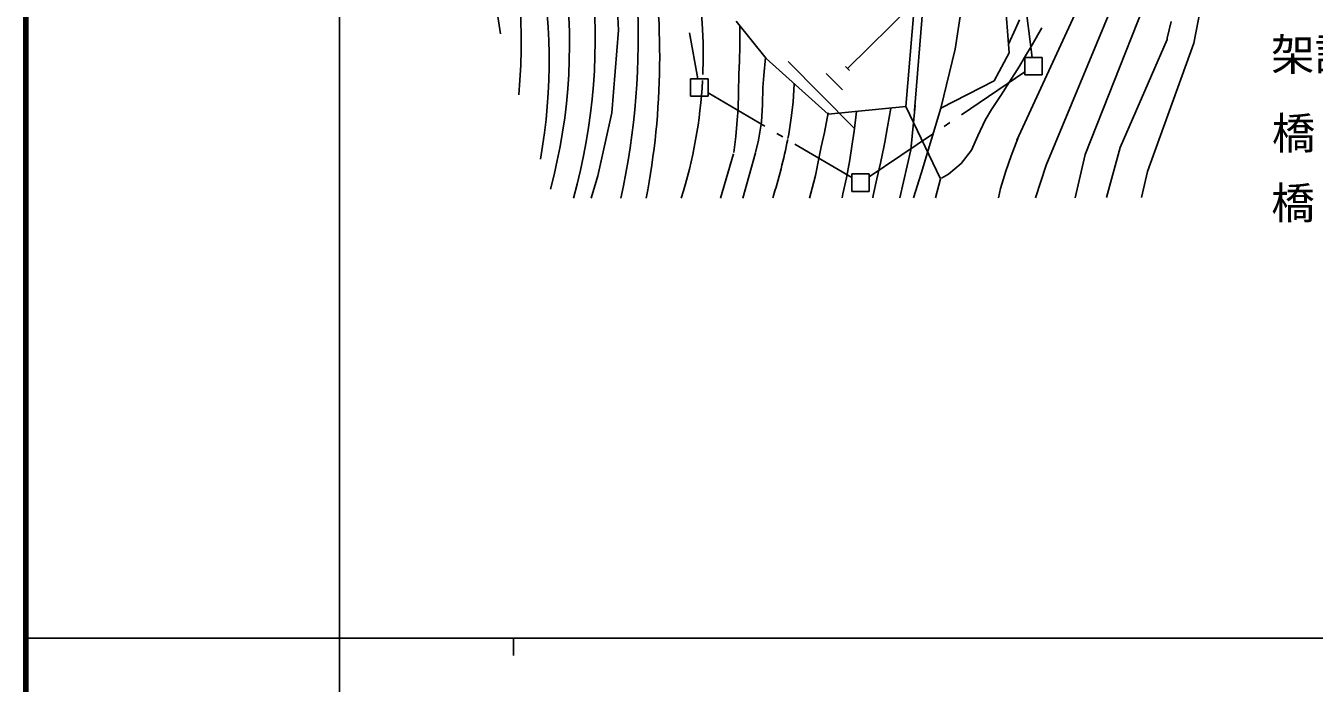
# Model space of a CAD drawing. Units: millimetres, scale not verified. Extents: x 40000 to 680000, y 20000 to 380000.
# Drawn here: x 40000 to 113944, y 202409 to 240136 of the extents above; entities that cross this region are included whole.
import ezdxf
from ezdxf.enums import TextEntityAlignment as Align

# ---------------------------------------------------------------- set-up
doc = ezdxf.new("R2010")
doc.units = ezdxf.units.MM
doc.header["$LTSCALE"] = 1000
for name, color, linetype, lineweight in [('M-BGD', 7, 'Continuous', 25), ('M-BMK-ROW', 30, 'Continuous', 25), ('M-TTL', 2, 'Continuous', 140), ('M-TTL-BAND', 7, 'Continuous', 25)]:
    doc.layers.add(name, color=color, linetype=linetype, lineweight=lineweight)
doc.styles.add('ＭＳ ゴシック', font='')
doc.styles.get('ＭＳ ゴシック').set_extended_font_data('MS Gothic')

msp = doc.modelspace()

# ---------------------------------------------------------------- linework, layer by layer
at = {"layer": 'M-BGD'}
for p, q in [((95720, 247561), (96441, 238589)), ((94548, 246939), (93343, 238787)), ((73777, 245043), (74013, 239891)), ((66560, 244264), (67246, 239673)), ((100798, 242083), (96877, 233567)), ((107565, 241909), (107027, 239141)), ((87158, 237688), (90844, 241321)), ((90984, 241160), (90499, 235496)), ((91486, 241161), (91010, 235266)), ((102413, 241402), (98552, 232135)), ((104127, 241163), (100797, 232749)), ((78784, 240878), (78845, 239945)), ((80760, 240408), (82496, 238255)), ((97020, 240485), (96800, 239953)), ((105732, 240373), (105513, 239420)), ((74013, 239891), (73627, 235148)), ((78845, 239945), (78866, 239163)), ((80980, 240128), (80971, 238975)), ((96800, 239953), (96400, 239081)), ((98314, 240025), (97753, 239052)), ((78866, 239163), (78877, 238231)), ((80971, 238975), (80952, 238123)), ((97753, 239052), (97313, 238310)), ((105503, 239350), (102812, 233142)), ((107027, 239141), (104377, 231770)), ((105513, 239420), (105503, 239350)), ((78877, 238231), (78848, 237339)), ((80952, 238123), (80923, 237341)), ((82446, 238315), (82357, 237282)), ((82496, 238255), (86048, 235060)), ((93343, 238787), (92524, 235408)), ((96441, 238589), (95580, 236975)), ((97313, 238310), (97023, 237818)), ((83759, 238086), (87523, 234280)), ((85935, 237406), (86869, 236455)), ((87048, 237808), (87279, 237568)), ((97023, 237818), (96462, 236925)), ((80923, 237341), (80904, 236308)), ((82357, 237282), (82307, 236600)), ((84101, 236813), (84042, 235750)), ((92524, 235408), (95580, 236975)), ((96462, 236925), (95952, 236143)), ((80904, 236308), (80875, 235376)), ((82307, 236600), (82278, 235598)), ((95952, 236143), (95431, 235340)), ((73627, 235148), (72828, 231528)), ((80875, 235376), (80825, 234724)), ((82278, 235598), (82229, 234625)), ((84042, 235750), (83933, 234848)), ((86048, 235060), (90499, 235496)), ((87672, 235222), (87533, 234089)), ((89647, 235415), (89457, 234342)), ((92498, 231357), (90499, 235496)), ((91040, 235556), (90792, 233010)), ((92524, 235408), (91395, 231657)), ((95431, 235340), (95061, 234728)), ((80825, 234724), (80746, 233792)), ((82209, 234495), (82049, 233573)), ((82229, 234625), (82209, 234495)), ((83933, 234848), (83784, 233915)), ((86058, 235141), (85829, 234017)), ((95061, 234728), (94631, 233816)), ((80746, 233792), (80627, 232869)), ((83784, 233915), (83734, 233665)), ((85829, 234017), (85649, 233185)), ((87533, 234089), (87413, 233227)), ((89457, 234342), (89298, 233460)), ((94631, 233816), (94271, 233003)), ((96927, 233668), (96547, 232665)), ((82049, 233573), (81870, 232871)), ((85649, 233185), (85509, 232523)), ((87413, 233227), (87284, 232445)), ((89258, 233269), (89048, 232246)), ((89298, 233460), (89258, 233269)), ((90792, 233010), (90153, 230262)), ((94271, 233003), (93690, 232241)), ((102812, 233142), (102023, 230274)), ((80617, 232789), (79867, 230252)), ((81870, 232841), (81161, 230253)), ((85509, 232523), (85330, 231551)), ((87284, 232445), (87094, 231412)), ((89048, 232246), (88849, 231344)), ((93690, 232241), (92959, 231629)), ((96547, 232665), (96237, 231792)), ((100797, 232749), (100218, 230272)), ((72828, 231528), (72439, 230245)), ((85330, 231551), (85140, 230809)), ((91395, 231657), (90955, 230263)), ((92959, 231629), (92558, 231398)), ((96237, 231792), (95947, 230789)), ((98552, 232135), (97943, 230270)), ((104377, 231770), (104038, 230276)), ((85140, 230809), (84970, 230247)), ((87094, 231412), (86895, 230490)), ((88849, 231344), (88639, 230391)), ((92208, 230264), (92498, 231357)), ((95947, 230789), (95827, 230258)), ((86895, 230490), (86845, 230259)), ((88639, 230391), (88609, 230261))]:
    msp.add_line(p, q, dxfattribs=at)
for centre, radius, start, end in [((34695, 239220), 33735, 354.80288, 40.85237), ((39447, 239054), 31760, 344.8791, 32.696), ((37403, 238150), 32632, 349.99153, 32.57598), ((38805, 239344), 33875, 344.4145, 29.00809), ((31387, 239507), 43760, 347.77336, 18.45761), ((33062, 238386), 43319, 349.16604, 9.44877), ((50947, 238564), 27940, 342.68747, 356.77817), ((54214, 239400), 30075, 342.29861, 348.89959)]:
    msp.add_arc(centre, radius, start, end, dxfattribs=at)
at = {"layer": 'M-BMK-ROW'}
for p, q in [((97764, 238320), (97192, 242699)), ((78089, 239738), (78567, 237098)), ((97333, 238320), (98336, 238321)), ((97334, 237317), (97333, 238320)), ((98336, 238321), (98337, 237318)), ((93700, 235035), (97334, 237488)), ((78156, 237098), (79159, 237099)), ((78157, 236095), (78156, 237098)), ((79159, 237099), (79160, 236096)), ((98337, 237318), (97334, 237317)), ((79160, 236096), (78157, 236095)), ((79160, 236297), (82421, 234368)), ((92705, 234364), (93037, 234587)), ((83110, 233961), (83454, 233758)), ((88408, 231464), (92042, 233916)), ((84143, 233351), (87405, 231423)), ((87405, 231633), (88407, 231634)), ((87406, 230631), (87405, 231633)), ((88407, 231634), (88408, 230632)), ((88408, 230632), (87406, 230631))]:
    msp.add_line(p, q, dxfattribs=at)
at = {"layer": 'M-TTL'}
msp.add_line((40000, 380000), (40000, 20000), dxfattribs=at)
at = {"layer": 'M-TTL-BAND'}
for p, q in [((58000, 370000), (58000, 20000)), ((40000, 205000), (579000, 205000)), ((68000, 205000), (68000, 204000))]:
    msp.add_line(p, q, dxfattribs=at)

# ---------------------------------------------------------------- texts
at = {"layer": 'M-BGD', "style": 'ＭＳ ゴシック'}
for s, p in [('架設年月', (111470, 237020)), ('橋', (111514, 232509)), ('橋\u3000\u3000種', (111478, 228499))]:
    msp.add_text(s, height=1833, rotation=0.057, dxfattribs=at).set_placement(p, align=Align.BOTTOM_LEFT)

doc.saveas('drawing.dxf')
